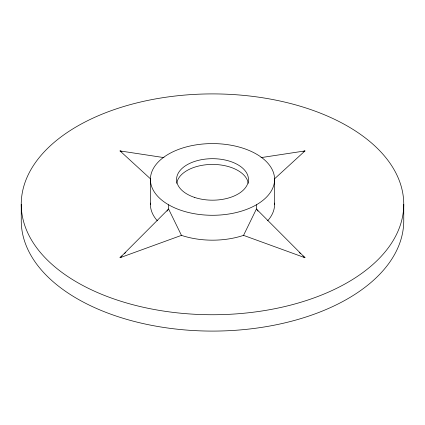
<?xml version="1.0" encoding="UTF-8"?>
<svg xmlns="http://www.w3.org/2000/svg" width="425" height="425" viewBox="0 0 425 425"><rect width="100%" height="100%" fill="white"/><g stroke="black" fill="none" stroke-linecap="round" stroke-linejoin="round"><path stroke-width="0.64" d="M168.592 204.786L168.592 209.015L120.02 257.72L181.454 235.37A62.093 35.849 0 0 0 243.546 235.37L256.408 209.015L256.408 204.786M167.014 211.135L168.592 209.015L181.454 235.37M121.954 255.946L120.02 257.72L121.162 257.061M124.371 253.73L125.827 252.397M274.502 178.861L304.98 150.928L261.003 157.622M303.838 151.592L304.98 150.928L303.121 151.608M163.997 157.622L120.02 150.928L150.498 178.861M121.879 151.608L120.02 150.928L121.162 151.592M243.546 235.37L304.98 257.72L256.408 209.015L257.986 211.135M303.838 257.061L304.98 257.72L303.046 255.946M299.173 252.397L300.629 253.73M403.75 204.324A191.25 110.415 0 0 1 116.875 299.949A191.25 110.415 0 0 1 116.875 108.699A191.25 110.415 0 0 1 403.75 204.324L403.75 220.676A191.25 110.415 0 0 1 212.5 331.091A191.25 110.415 0 0 1 21.25 220.676L21.25 204.324M274.592 179.435A62.093 35.849 0 0 1 181.454 210.481A62.093 35.849 0 0 1 181.454 148.389A62.093 35.849 0 0 1 274.592 179.435L274.592 204.324M150.407 179.435L150.407 204.324M274.555 203.081A62.093 35.849 0 0 1 267.644 220.803M157.356 220.803A62.093 35.849 0 0 1 150.445 203.081M176.699 183.372A35.939 20.751 0 0 1 212.5 164.427A35.939 20.751 0 0 1 248.301 183.372M194.533 197.402A35.939 20.751 0 0 0 248.439 179.435A35.939 20.751 0 0 0 194.533 161.468A35.939 20.751 0 0 0 194.533 197.402"/></g></svg>
